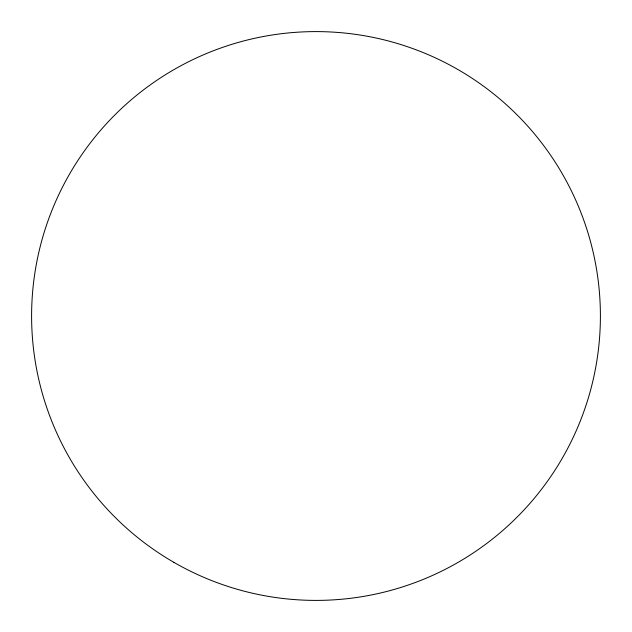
<?xml version="1.0" encoding="UTF-8"?>
<svg xmlns="http://www.w3.org/2000/svg" width="632" height="632" viewBox="0 0 632 632"><rect width="100%" height="100%" fill="white"/><g stroke="black" fill="none" stroke-linecap="round" stroke-linejoin="round"><path stroke-width="0.95" d="M173.8 562.298A284.4 284.4 0 0 0 600.4 316A284.4 284.4 0 0 0 173.8 69.702A284.4 284.4 0 0 0 173.8 562.298"/></g></svg>
